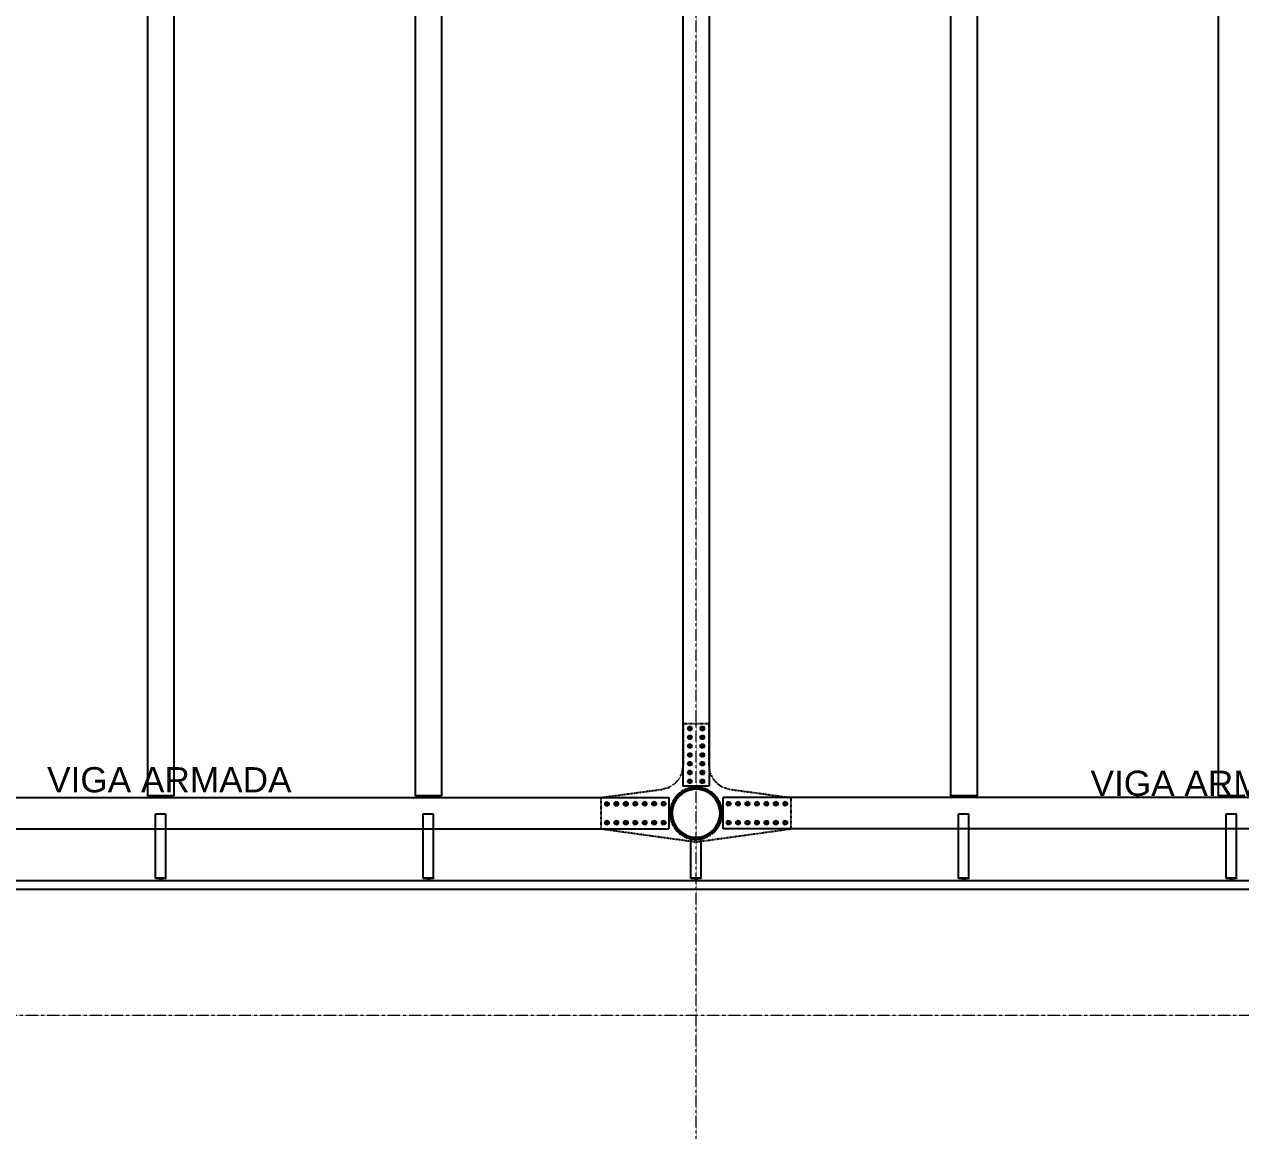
# Model space of a CAD drawing. Header units: millimetres. Extents: x -999 to 93225, y -17477 to 29086.
# Drawn here: x 7560 to 17216, y -766 to 8013 of the extents above; entities that cross this region are included whole.
import ezdxf
from ezdxf.enums import TextEntityAlignment as Align

# ---------------------------------------------------------------- set-up
doc = ezdxf.new("R2010")
doc.units = ezdxf.units.MM
doc.header["$LTSCALE"] = 0.4
doc.linetypes.add('DXK_LINE_DOT2', pattern=[3.9198, 1.9599, -1.9599])
doc.linetypes.add('Grid Line', pattern=[3.33375, 1.905, -0.47625, 0.47625, -0.47625])
doc.layers.get('0').update_dxf_attribs({"color": 255})
for name, color, linetype, lineweight in [('0-3', 250, 'Continuous', 5), ('E_COLUMNAS-1', 1, 'Continuous', 25), ('E_COLUMNAS-3', 1, 'Continuous', 35), ('E_EJES-1', 8, 'Grid Line', 9), ('E_TEXTO', 3, 'Continuous', 9), ('E_VIGAS-1', 254, 'Continuous', 25), ('E_VIGAS-2', 8, 'Continuous', 25), ('S-COLS-HDLN-1', 52, 'Continuous', 9)]:
    doc.layers.add(name, color=color, linetype=linetype, lineweight=lineweight)
doc.styles.add('VERDANA', font='arial.ttf')

# ---------------------------------------------------------------- blocks, each defined once
blk = doc.blocks.new('EST_SFM_VIGA-METALICA-SECCION-C - EST_SFM_VIGA-METALICA-UPN160-1509776-_10_00m_N_E_-NIVEL-3 DOC')
at = {"layer": 'E_VIGAS-1'}
for p, q in [((44.8215, 0.0471), (-44.8313, 0.0471)), ((-44.8313, -0.0179), (44.8215, -0.0179))]:
    blk.add_line(p, q, dxfattribs=at)
blk = doc.blocks.new('DCTIB_CNI_EST_MOD-1A-FAC_0001_rvt-2-_10_00m_N_E_-NIVEL-3 DOC')
at = {"layer": 'E_VIGAS-1'}
for p, q in [((-78.4529, 142.2608), (-78.3709, 142.2608)), ((-78.4529, 141.7491), (-78.4529, 142.2608)), ((-78.3709, 141.7491), (-78.3709, 142.2608)), ((-76.3279, 142.2608), (-76.2459, 142.2608)), ((-76.3279, 141.7491), (-76.3279, 142.2608)), ((-76.2459, 141.7491), (-76.2459, 142.2608)), ((-72.0779, 142.2608), (-71.9959, 142.2608)), ((-72.0779, 141.7491), (-72.0779, 142.2608)), ((-71.9959, 141.7491), (-71.9959, 142.2608)), ((-69.9529, 142.2608), (-69.8709, 142.2608)), ((-69.9529, 141.7491), (-69.9529, 142.2608)), ((-69.8709, 141.7491), (-69.8709, 142.2608)), ((-74.2029, 142.0626), (-74.1209, 142.0626)), ((-74.2029, 141.7491), (-74.2029, 142.0626)), ((-74.1209, 141.7491), (-74.1209, 142.0626)), ((-78.3709, 141.7491), (-78.4529, 141.7491)), ((-78.4529, 141.7482), (-78.4529, 141.7491)), ((-78.4529, 141.7491), (-78.3709, 141.7491)), ((-78.4251, 141.7482), (-78.4529, 141.7482)), ((-78.4144, 141.7432), (-78.4144, 141.7484)), ((-78.4094, 141.7483), (-78.4094, 141.7432)), ((-78.3709, 141.7482), (-78.3987, 141.7482)), ((-78.3709, 141.7491), (-78.3709, 141.7482)), ((-76.2459, 141.7491), (-76.3279, 141.7491)), ((-76.3279, 141.7482), (-76.3279, 141.7491)), ((-76.3279, 141.7491), (-76.2459, 141.7491)), ((-76.3001, 141.7482), (-76.3279, 141.7482)), ((-76.2894, 141.7432), (-76.2894, 141.7484)), ((-76.2844, 141.7483), (-76.2844, 141.7432)), ((-76.2459, 141.7482), (-76.2737, 141.7482)), ((-76.2459, 141.7491), (-76.2459, 141.7482)), ((-74.1209, 141.7491), (-74.2029, 141.7491)), ((-74.2029, 141.7482), (-74.2029, 141.7491)), ((-74.2029, 141.7491), (-74.1209, 141.7491)), ((-74.1751, 141.7482), (-74.2029, 141.7482)), ((-74.1644, 141.7432), (-74.1644, 141.7484)), ((-74.1594, 141.7483), (-74.1594, 141.7432)), ((-74.1209, 141.7482), (-74.1487, 141.7482)), ((-74.1209, 141.7491), (-74.1209, 141.7482)), ((-71.9959, 141.7491), (-72.0779, 141.7491)), ((-72.0779, 141.7482), (-72.0779, 141.7491)), ((-72.0779, 141.7491), (-71.9959, 141.7491)), ((-72.0501, 141.7482), (-72.0779, 141.7482)), ((-72.0394, 141.7432), (-72.0394, 141.7484)), ((-72.0344, 141.7483), (-72.0344, 141.7432)), ((-71.9959, 141.7482), (-72.0237, 141.7482)), ((-71.9959, 141.7491), (-71.9959, 141.7482)), ((-69.8709, 141.7491), (-69.9529, 141.7491)), ((-69.9529, 141.7482), (-69.9529, 141.7491)), ((-69.9529, 141.7491), (-69.8709, 141.7491)), ((-69.9251, 141.7482), (-69.9529, 141.7482)), ((-69.9144, 141.7432), (-69.9144, 141.7484)), ((-69.9094, 141.7483), (-69.9094, 141.7432)), ((-69.8709, 141.7482), (-69.8987, 141.7482)), ((-69.8709, 141.7491), (-69.8709, 141.7482)), ((-78.4144, 141.7292), (-78.4144, 141.7432)), ((-78.4094, 141.7432), (-78.4094, 141.7292)), ((-76.2894, 141.7292), (-76.2894, 141.7432)), ((-76.2844, 141.7432), (-76.2844, 141.7292)), ((-74.1644, 141.7292), (-74.1644, 141.7432)), ((-74.1594, 141.7432), (-74.1594, 141.7292)), ((-72.0394, 141.7292), (-72.0394, 141.7432)), ((-72.0344, 141.7432), (-72.0344, 141.7292)), ((-69.9144, 141.7292), (-69.9144, 141.7432)), ((-69.9094, 141.7432), (-69.9094, 141.7292))]:
    blk.add_line(p, q, dxfattribs=at)
for points, knots in [([(-78.4251, 141.7482), (-78.4242, 141.7482), (-78.4225, 141.7481), (-78.4201, 141.7479), (-78.418, 141.7475), (-78.4161, 141.7467), (-78.4147, 141.7453), (-78.4144, 141.7439), (-78.4144, 141.7432)], [0, 0, 0, 0, 0.142857, 0.285714, 0.428571, 0.571429, 0.785714, 1, 1, 1, 1]), ([(-78.4144, 141.7432), (-78.4144, 141.7442), (-78.4148, 141.7455), (-78.4163, 141.7468), (-78.4179, 141.7474), (-78.4193, 141.7477), (-78.4204, 141.7479), (-78.4222, 141.7481), (-78.4238, 141.7482), (-78.4251, 141.7482)], [0, 0, 0, 0, 0.285714, 0.428571, 0.571429, 0.678571, 0.732143, 0.785714, 1, 1, 1, 1]), ([(-78.3987, 141.7482), (-78.3995, 141.7482), (-78.4012, 141.7481), (-78.4036, 141.7479), (-78.4057, 141.7475), (-78.4077, 141.7467), (-78.4091, 141.7453), (-78.4094, 141.7439), (-78.4094, 141.7432)], [0, 0, 0, 0, 0.142857, 0.285714, 0.428571, 0.571429, 0.785714, 1, 1, 1, 1]), ([(-78.4094, 141.7432), (-78.4094, 141.7442), (-78.409, 141.7455), (-78.4074, 141.7468), (-78.4059, 141.7474), (-78.4044, 141.7477), (-78.4033, 141.7479), (-78.4015, 141.7481), (-78.3999, 141.7482), (-78.3987, 141.7482)], [0, 0, 0, 0, 0.285714, 0.428571, 0.571429, 0.678571, 0.732143, 0.785714, 1, 1, 1, 1]), ([(-76.3001, 141.7482), (-76.2992, 141.7482), (-76.2975, 141.7481), (-76.2951, 141.7479), (-76.293, 141.7475), (-76.2911, 141.7467), (-76.2897, 141.7453), (-76.2894, 141.7439), (-76.2894, 141.7432)], [0, 0, 0, 0, 0.142857, 0.285714, 0.428571, 0.571429, 0.785714, 1, 1, 1, 1]), ([(-76.2894, 141.7432), (-76.2894, 141.7442), (-76.2898, 141.7455), (-76.2913, 141.7468), (-76.2929, 141.7474), (-76.2943, 141.7477), (-76.2954, 141.7479), (-76.2972, 141.7481), (-76.2988, 141.7482), (-76.3001, 141.7482)], [0, 0, 0, 0, 0.285714, 0.428571, 0.571429, 0.678571, 0.732143, 0.785714, 1, 1, 1, 1]), ([(-76.2737, 141.7482), (-76.2745, 141.7482), (-76.2762, 141.7481), (-76.2786, 141.7479), (-76.2807, 141.7475), (-76.2827, 141.7467), (-76.2841, 141.7453), (-76.2844, 141.7439), (-76.2844, 141.7432)], [0, 0, 0, 0, 0.142857, 0.285714, 0.428571, 0.571429, 0.785714, 1, 1, 1, 1]), ([(-76.2844, 141.7432), (-76.2844, 141.7442), (-76.284, 141.7455), (-76.2824, 141.7468), (-76.2809, 141.7474), (-76.2794, 141.7477), (-76.2783, 141.7479), (-76.2765, 141.7481), (-76.2749, 141.7482), (-76.2737, 141.7482)], [0, 0, 0, 0, 0.285714, 0.428571, 0.571429, 0.678571, 0.732143, 0.785714, 1, 1, 1, 1]), ([(-74.1751, 141.7482), (-74.1742, 141.7482), (-74.1725, 141.7481), (-74.1701, 141.7479), (-74.168, 141.7475), (-74.1661, 141.7467), (-74.1647, 141.7453), (-74.1644, 141.7439), (-74.1644, 141.7432)], [0, 0, 0, 0, 0.142857, 0.285714, 0.428571, 0.571429, 0.785714, 1, 1, 1, 1]), ([(-74.1644, 141.7432), (-74.1644, 141.7442), (-74.1648, 141.7455), (-74.1663, 141.7468), (-74.1679, 141.7474), (-74.1693, 141.7477), (-74.1704, 141.7479), (-74.1722, 141.7481), (-74.1738, 141.7482), (-74.1751, 141.7482)], [0, 0, 0, 0, 0.285714, 0.428571, 0.571429, 0.678571, 0.732143, 0.785714, 1, 1, 1, 1]), ([(-74.1487, 141.7482), (-74.1495, 141.7482), (-74.1512, 141.7481), (-74.1536, 141.7479), (-74.1557, 141.7475), (-74.1577, 141.7467), (-74.1591, 141.7453), (-74.1594, 141.7439), (-74.1594, 141.7432)], [0, 0, 0, 0, 0.142857, 0.285714, 0.428571, 0.571429, 0.785714, 1, 1, 1, 1]), ([(-74.1594, 141.7432), (-74.1594, 141.7442), (-74.159, 141.7455), (-74.1574, 141.7468), (-74.1559, 141.7474), (-74.1544, 141.7477), (-74.1533, 141.7479), (-74.1515, 141.7481), (-74.1499, 141.7482), (-74.1487, 141.7482)], [0, 0, 0, 0, 0.285714, 0.428571, 0.571429, 0.678571, 0.732143, 0.785714, 1, 1, 1, 1]), ([(-72.0501, 141.7482), (-72.0492, 141.7482), (-72.0475, 141.7481), (-72.0451, 141.7479), (-72.043, 141.7475), (-72.0411, 141.7467), (-72.0397, 141.7453), (-72.0394, 141.7439), (-72.0394, 141.7432)], [0, 0, 0, 0, 0.142857, 0.285714, 0.428571, 0.571429, 0.785714, 1, 1, 1, 1]), ([(-72.0394, 141.7432), (-72.0394, 141.7442), (-72.0398, 141.7455), (-72.0413, 141.7468), (-72.0429, 141.7474), (-72.0443, 141.7477), (-72.0454, 141.7479), (-72.0472, 141.7481), (-72.0488, 141.7482), (-72.0501, 141.7482)], [0, 0, 0, 0, 0.285714, 0.428571, 0.571429, 0.678571, 0.732143, 0.785714, 1, 1, 1, 1]), ([(-72.0237, 141.7482), (-72.0245, 141.7482), (-72.0262, 141.7481), (-72.0286, 141.7479), (-72.0307, 141.7475), (-72.0327, 141.7467), (-72.0341, 141.7453), (-72.0344, 141.7439), (-72.0344, 141.7432)], [0, 0, 0, 0, 0.142857, 0.285714, 0.428571, 0.571429, 0.785714, 1, 1, 1, 1]), ([(-72.0344, 141.7432), (-72.0344, 141.7442), (-72.034, 141.7455), (-72.0324, 141.7468), (-72.0309, 141.7474), (-72.0294, 141.7477), (-72.0283, 141.7479), (-72.0265, 141.7481), (-72.0249, 141.7482), (-72.0237, 141.7482)], [0, 0, 0, 0, 0.285714, 0.428571, 0.571429, 0.678571, 0.732143, 0.785714, 1, 1, 1, 1]), ([(-69.9251, 141.7482), (-69.9242, 141.7482), (-69.9225, 141.7481), (-69.9201, 141.7479), (-69.918, 141.7475), (-69.9161, 141.7467), (-69.9147, 141.7453), (-69.9144, 141.7439), (-69.9144, 141.7432)], [0, 0, 0, 0, 0.142857, 0.285714, 0.428571, 0.571429, 0.785714, 1, 1, 1, 1]), ([(-69.9144, 141.7432), (-69.9144, 141.7442), (-69.9148, 141.7455), (-69.9163, 141.7468), (-69.9179, 141.7474), (-69.9193, 141.7477), (-69.9204, 141.7479), (-69.9222, 141.7481), (-69.9238, 141.7482), (-69.9251, 141.7482)], [0, 0, 0, 0, 0.285714, 0.428571, 0.571429, 0.678571, 0.732143, 0.785714, 1, 1, 1, 1]), ([(-69.8987, 141.7482), (-69.8995, 141.7482), (-69.9012, 141.7481), (-69.9036, 141.7479), (-69.9057, 141.7475), (-69.9077, 141.7467), (-69.9091, 141.7453), (-69.9094, 141.7439), (-69.9094, 141.7432)], [0, 0, 0, 0, 0.142857, 0.285714, 0.428571, 0.571429, 0.785714, 1, 1, 1, 1]), ([(-69.9094, 141.7432), (-69.9094, 141.7442), (-69.909, 141.7455), (-69.9074, 141.7468), (-69.9059, 141.7474), (-69.9044, 141.7477), (-69.9033, 141.7479), (-69.9015, 141.7481), (-69.8999, 141.7482), (-69.8987, 141.7482)], [0, 0, 0, 0, 0.285714, 0.428571, 0.571429, 0.678571, 0.732143, 0.785714, 1, 1, 1, 1])]:
    blk.add_open_spline(points, degree=3, knots=knots, dxfattribs=at)
blk.add_blockref('EST_SFM_VIGA-METALICA-SECCION-C - EST_SFM_VIGA-METALICA-UPN160-1509776-_10_00m_N_E_-NIVEL-3 DOC', (-41.042, 141.682), dxfattribs=at)
blk = doc.blocks.new('EST_SFM_VIGA-METALICA-SECCION-H - EST_SFM_VIGA-METALICA_ARMADA250x830x25x10-2649218-_10_00m_N_E_-NIVEL-3 DOC')
at = {"layer": 'E_VIGAS-2'}
for p, q in [((-4.0341, -0.125), (-4.0341, 0.125)), ((-4.0341, 0.125), (4.0341, 0.125)), ((4.0341, 0.125), (4.0341, -0.125)), ((-4.0341, -0.125), (4.0341, -0.125))]:
    blk.add_line(p, q, dxfattribs=at)
blk = doc.blocks.new('EST_SCM_COLUMNA-METALICA-SECCION-CIRCULAR - EST_SCM_COLUMNA-TUBULAR-CIRCULAR_PTEØ_16__e_12_7mm-V40-_10_00m_N_E_-NIVEL-3 DOC')
at = {"layer": 'S-COLS-HDLN-1'}
h = blk.add_hatch(dxfattribs=at)
h.set_pattern_fill('FP_8', color=256, style=0, pattern_type=2)
h.set_pattern_definition([(45, (-142.266, -74.162), (-0.15909903, 0.15909903), [])])
h.paths.add_polyline_path([(-0.2032, 0), (-0.1973, -0.0486), (-0.1799, -0.0944), (-0.1521, -0.1347), (-0.1154, -0.1672), (-0.0721, -0.19), (-0.02, -0.2017), (0.0245, -0.2017), (0.0721, -0.19), (0.1154, -0.1672), (0.1521, -0.1347), (0.1822, -0.0885), (0.1977, -0.0456), (0.2025, 0.0061), (0.1973, 0.0486), (0.1799, 0.0944), (0.1521, 0.1347), (0.1154, 0.1672), (0.0676, 0.1911), (0.02, 0.2017), (-0.0245, 0.2017), (-0.0721, 0.19), (-0.1154, 0.1672), (-0.1521, 0.1347), (-0.1822, 0.0885), (-0.1977, 0.0456), (-0.2032, 0.0002)])
h.paths.add_polyline_path([(-0.1905, 0), (-0.1838, 0.0486), (-0.1646, 0.0944), (-0.1426, 0.1263), (-0.1082, 0.1568), (-0.0676, 0.1781), (-0.02, 0.1891), (0.0245, 0.1887), (0.0721, 0.1758), (0.1082, 0.1568), (0.1426, 0.1263), (0.1687, 0.0885), (0.185, 0.0456), (0.1898, -0.0061), (0.185, -0.0456), (0.1687, -0.0885), (0.1426, -0.1263), (0.1082, -0.1568), (0.0676, -0.1781), (0.02, -0.1891), (-0.0245, -0.1887), (-0.0676, -0.1781), (-0.1082, -0.1568), (-0.1426, -0.1263), (-0.1687, -0.0885), (-0.185, -0.0456)])
at = {"layer": 'E_COLUMNAS-1'}
for radius, start, end in [(0.2032, 360, 180), (0.1905, 0, 180), (0.2032, 180, 360), (0.1905, 180, 0)]:
    blk.add_arc((0, 0), radius, start, end, dxfattribs=at)
blk = doc.blocks.new('Bolt-72574620-1856 - 1471')
at = {"color": 253, "linetype": 'Continuous'}
for p, q in [((21466.3, 7867), (21481.3, 7875.6)), ((21466.3, 7849.6), (21466.3, 7867)), ((21481.3, 7841), (21466.3, 7849.6)), ((21481.3, 7875.6), (21496.3, 7867)), ((21496.3, 7849.6), (21481.3, 7841)), ((21496.3, 7867), (21496.3, 7849.6)), ((21541.3, 7867), (21556.3, 7875.6)), ((21541.3, 7849.6), (21541.3, 7867)), ((21556.3, 7841), (21541.3, 7849.6)), ((21556.3, 7875.6), (21571.3, 7867)), ((21571.3, 7849.6), (21556.3, 7841)), ((21571.3, 7867), (21571.3, 7849.6)), ((21616.3, 7867), (21631.3, 7875.6)), ((21616.3, 7849.6), (21616.3, 7867)), ((21631.3, 7841), (21616.3, 7849.6)), ((21631.3, 7875.6), (21646.3, 7867)), ((21646.3, 7849.6), (21631.3, 7841)), ((21646.3, 7867), (21646.3, 7849.6)), ((21691.3, 7867), (21706.3, 7875.6)), ((21691.3, 7849.6), (21691.3, 7867)), ((21706.3, 7841), (21691.3, 7849.6)), ((21706.3, 7875.6), (21721.3, 7867)), ((21721.3, 7849.6), (21706.3, 7841)), ((21721.3, 7867), (21721.3, 7849.6)), ((21766.3, 7867), (21781.3, 7875.6)), ((21766.3, 7849.6), (21766.3, 7867)), ((21781.3, 7841), (21766.3, 7849.6)), ((21781.3, 7875.6), (21796.3, 7867)), ((21796.3, 7849.6), (21781.3, 7841)), ((21796.3, 7867), (21796.3, 7849.6)), ((21841.3, 7867), (21856.3, 7875.6)), ((21841.3, 7849.6), (21841.3, 7867)), ((21856.3, 7841), (21841.3, 7849.6)), ((21856.3, 7875.6), (21871.3, 7867)), ((21871.3, 7849.6), (21856.3, 7841)), ((21871.3, 7867), (21871.3, 7849.6)), ((21916.3, 7867), (21931.3, 7875.6)), ((21916.3, 7849.6), (21916.3, 7867)), ((21931.3, 7841), (21916.3, 7849.6)), ((21931.3, 7875.6), (21946.3, 7867)), ((21946.3, 7849.6), (21931.3, 7841)), ((21946.3, 7867), (21946.3, 7849.6)), ((21466.3, 7717), (21481.3, 7725.6)), ((21481.3, 7725.6), (21496.3, 7717)), ((21541.3, 7717), (21556.3, 7725.6)), ((21556.3, 7725.6), (21571.3, 7717)), ((21616.3, 7717), (21631.3, 7725.6)), ((21631.3, 7725.6), (21646.3, 7717)), ((21691.3, 7717), (21706.3, 7725.6)), ((21706.3, 7725.6), (21721.3, 7717)), ((21766.3, 7717), (21781.3, 7725.6)), ((21781.3, 7725.6), (21796.3, 7717)), ((21841.3, 7717), (21856.3, 7725.6)), ((21856.3, 7725.6), (21871.3, 7717)), ((21916.3, 7717), (21931.3, 7725.6)), ((21931.3, 7725.6), (21946.3, 7717)), ((21466.3, 7699.6), (21466.3, 7717)), ((21481.3, 7691), (21466.3, 7699.6)), ((21496.3, 7699.6), (21481.3, 7691)), ((21496.3, 7717), (21496.3, 7699.6)), ((21541.3, 7699.6), (21541.3, 7717)), ((21556.3, 7691), (21541.3, 7699.6)), ((21571.3, 7699.6), (21556.3, 7691)), ((21571.3, 7717), (21571.3, 7699.6)), ((21616.3, 7699.6), (21616.3, 7717)), ((21631.3, 7691), (21616.3, 7699.6)), ((21646.3, 7699.6), (21631.3, 7691)), ((21646.3, 7717), (21646.3, 7699.6)), ((21691.3, 7699.6), (21691.3, 7717)), ((21706.3, 7691), (21691.3, 7699.6)), ((21721.3, 7699.6), (21706.3, 7691)), ((21721.3, 7717), (21721.3, 7699.6)), ((21766.3, 7699.6), (21766.3, 7717)), ((21781.3, 7691), (21766.3, 7699.6)), ((21796.3, 7699.6), (21781.3, 7691)), ((21796.3, 7717), (21796.3, 7699.6)), ((21841.3, 7699.6), (21841.3, 7717)), ((21856.3, 7691), (21841.3, 7699.6)), ((21871.3, 7699.6), (21856.3, 7691)), ((21871.3, 7717), (21871.3, 7699.6)), ((21916.3, 7699.6), (21916.3, 7717)), ((21931.3, 7691), (21916.3, 7699.6)), ((21946.3, 7699.6), (21931.3, 7691)), ((21946.3, 7717), (21946.3, 7699.6))]:
    blk.add_line(p, q, dxfattribs=at)
for centre, radius, start, end in [((21481.3, 7858.3), 11.5, 18, 198), ((21481.3, 7858.3), 11.5, 198, 18), ((21481.3, 7858.3), 10, 90, 270), ((21481.3, 7858.3), 10, 270, 90), ((21556.3, 7858.3), 11.5, 18, 198), ((21556.3, 7858.3), 11.5, 198, 18), ((21556.3, 7858.3), 10, 90, 270), ((21556.3, 7858.3), 10, 270, 90), ((21631.3, 7858.3), 11.5, 18, 198), ((21631.3, 7858.3), 11.5, 198, 18), ((21631.3, 7858.3), 10, 90, 270), ((21631.3, 7858.3), 10, 270, 90), ((21706.3, 7858.3), 11.5, 18, 198), ((21706.3, 7858.3), 11.5, 198, 18), ((21706.3, 7858.3), 10, 90, 270), ((21706.3, 7858.3), 10, 270, 90), ((21781.3, 7858.3), 11.5, 18, 198), ((21781.3, 7858.3), 11.5, 198, 18), ((21781.3, 7858.3), 10, 90, 270), ((21781.3, 7858.3), 10, 270, 90), ((21856.3, 7858.3), 11.5, 18, 198), ((21856.3, 7858.3), 11.5, 198, 18), ((21856.3, 7858.3), 10, 90, 270), ((21856.3, 7858.3), 10, 270, 90), ((21931.3, 7858.3), 11.5, 18, 198), ((21931.3, 7858.3), 11.5, 198, 18), ((21931.3, 7858.3), 10, 90, 270), ((21931.3, 7858.3), 10, 270, 90), ((21481.3, 7708.3), 11.5, 18, 198), ((21481.3, 7708.3), 11.5, 198, 18), ((21481.3, 7708.3), 10, 90, 270), ((21481.3, 7708.3), 10, 270, 90), ((21556.3, 7708.3), 11.5, 18, 198), ((21556.3, 7708.3), 11.5, 198, 18), ((21556.3, 7708.3), 10, 90, 270), ((21556.3, 7708.3), 10, 270, 90), ((21631.3, 7708.3), 11.5, 18, 198), ((21631.3, 7708.3), 11.5, 198, 18), ((21631.3, 7708.3), 10, 90, 270), ((21631.3, 7708.3), 10, 270, 90), ((21706.3, 7708.3), 11.5, 18, 198), ((21706.3, 7708.3), 11.5, 198, 18), ((21706.3, 7708.3), 10, 90, 270), ((21706.3, 7708.3), 10, 270, 90), ((21781.3, 7708.3), 11.5, 18, 198), ((21781.3, 7708.3), 11.5, 198, 18), ((21781.3, 7708.3), 10, 90, 270), ((21781.3, 7708.3), 10, 270, 90), ((21856.3, 7708.3), 11.5, 18, 198), ((21856.3, 7708.3), 11.5, 198, 18), ((21856.3, 7708.3), 10, 90, 270), ((21856.3, 7708.3), 10, 270, 90), ((21931.3, 7708.3), 11.5, 18, 198), ((21931.3, 7708.3), 11.5, 198, 18), ((21931.3, 7708.3), 10, 90, 270), ((21931.3, 7708.3), 10, 270, 90)]:
    blk.add_arc(centre, radius, start, end, dxfattribs=at)
blk = doc.blocks.new('Part-72574620-1855 - 1471')
at = {"color": 253, "linetype": 'DXK_LINE_DOT2'}
for p, q in [((21123.3, 8170.8), (21123.3, 8496.5)), ((21123.3, 8496.5), (21323.3, 8496.5)), ((21323.3, 8496.5), (21323.3, 8170.5)), ((21115.1, 8114.1), (21123.3, 8170.8)), ((21323.3, 8170.5), (21331.5, 8113.8)), ((20470.4, 7908.1), (20950, 7972.6)), ((20950, 7972.6), (21005.1, 7988.2)), ((21441.4, 7988), (21496.5, 7972.3)), ((21496.5, 7972.3), (21976.3, 7907.2)), ((20470.3, 7657.5), (20470.4, 7908.1)), ((21976.3, 7907.2), (21976.3, 7657.2)), ((21223.6, 7553.2), (20470.3, 7657.5)), ((21976.3, 7657.2), (21223.6, 7553.2))]:
    blk.add_line(p, q, dxfattribs=at)
for centre, radius, start, end in [((20923.3, 8170.8), 200, 294.12409, 343.53102), ((21523.3, 8170.5), 200, 196.45546, 245.82184), ((21223.3, 7783.1), 208, 80, 260), ((21223.3, 7783.1), 208, 260, 80)]:
    blk.add_arc(centre, radius, start, end, dxfattribs=at)
blk = doc.blocks.new('Bolt-72574620-1857 - 1471')
at = {"color": 253, "linetype": 'Continuous'}
for p, q in [((20500.3, 7866.3), (20515.3, 7875)), ((20500.4, 7849), (20500.3, 7866.3)), ((20515.4, 7840.3), (20500.4, 7849)), ((20515.3, 7875), (20530.3, 7866.3)), ((20530.4, 7849), (20515.4, 7840.3)), ((20530.3, 7866.3), (20530.4, 7849)), ((20575.3, 7866.4), (20590.3, 7875.1)), ((20575.4, 7849.1), (20575.3, 7866.4)), ((20590.4, 7840.4), (20575.4, 7849.1)), ((20590.3, 7875.1), (20605.3, 7866.4)), ((20605.4, 7849.1), (20590.4, 7840.4)), ((20605.3, 7866.4), (20605.4, 7849.1)), ((20650.3, 7866.5), (20665.3, 7875.2)), ((20650.4, 7849.2), (20650.3, 7866.5)), ((20665.4, 7840.5), (20650.4, 7849.2)), ((20665.3, 7875.2), (20680.3, 7866.5)), ((20680.4, 7849.2), (20665.4, 7840.5)), ((20680.3, 7866.5), (20680.4, 7849.2)), ((20725.3, 7866.6), (20740.3, 7875.3)), ((20725.4, 7849.3), (20725.3, 7866.6)), ((20740.4, 7840.7), (20725.4, 7849.3)), ((20740.3, 7875.3), (20755.3, 7866.7)), ((20755.4, 7849.3), (20740.4, 7840.7)), ((20755.3, 7866.7), (20755.4, 7849.3)), ((20800.3, 7866.7), (20815.3, 7875.4)), ((20800.4, 7849.4), (20800.3, 7866.7)), ((20815.4, 7840.8), (20800.4, 7849.4)), ((20815.3, 7875.4), (20830.3, 7866.8)), ((20830.4, 7849.4), (20815.4, 7840.8)), ((20830.3, 7866.8), (20830.4, 7849.4)), ((20875.3, 7866.8), (20890.3, 7875.5)), ((20875.4, 7849.5), (20875.3, 7866.8)), ((20890.4, 7840.9), (20875.4, 7849.5)), ((20890.3, 7875.5), (20905.3, 7866.9)), ((20905.4, 7849.5), (20890.4, 7840.9)), ((20905.3, 7866.9), (20905.4, 7849.5)), ((20950.3, 7866.9), (20965.3, 7875.6)), ((20950.4, 7849.6), (20950.3, 7866.9)), ((20965.4, 7841), (20950.4, 7849.6)), ((20965.3, 7875.6), (20980.3, 7867)), ((20980.4, 7849.7), (20965.4, 7841)), ((20980.3, 7867), (20980.4, 7849.7)), ((20500.5, 7716.3), (20515.5, 7725)), ((20515.5, 7725), (20530.5, 7716.3)), ((20575.5, 7716.4), (20590.5, 7725.1)), ((20590.5, 7725.1), (20605.5, 7716.4)), ((20650.5, 7716.5), (20665.5, 7725.2)), ((20665.5, 7725.2), (20680.5, 7716.5)), ((20725.5, 7716.6), (20740.5, 7725.3)), ((20740.5, 7725.3), (20755.5, 7716.7)), ((20800.5, 7716.7), (20815.5, 7725.4)), ((20815.5, 7725.4), (20830.5, 7716.8)), ((20875.5, 7716.8), (20890.5, 7725.5)), ((20890.5, 7725.5), (20905.5, 7716.9)), ((20950.5, 7716.9), (20965.5, 7725.6)), ((20965.5, 7725.6), (20980.5, 7717)), ((20500.6, 7699), (20500.5, 7716.3)), ((20515.6, 7690.3), (20500.6, 7699)), ((20530.6, 7699), (20515.6, 7690.3)), ((20530.5, 7716.3), (20530.6, 7699)), ((20575.6, 7699.1), (20575.5, 7716.4)), ((20590.6, 7690.4), (20575.6, 7699.1)), ((20605.6, 7699.1), (20590.6, 7690.4)), ((20605.5, 7716.4), (20605.6, 7699.1)), ((20650.6, 7699.2), (20650.5, 7716.5)), ((20665.6, 7690.5), (20650.6, 7699.2)), ((20680.6, 7699.2), (20665.6, 7690.5)), ((20680.5, 7716.5), (20680.6, 7699.2)), ((20725.6, 7699.3), (20725.5, 7716.6)), ((20740.6, 7690.7), (20725.6, 7699.3)), ((20755.6, 7699.3), (20740.6, 7690.7)), ((20755.5, 7716.7), (20755.6, 7699.3)), ((20800.6, 7699.4), (20800.5, 7716.7)), ((20815.6, 7690.8), (20800.6, 7699.4)), ((20830.6, 7699.4), (20815.6, 7690.8)), ((20830.5, 7716.8), (20830.6, 7699.4)), ((20875.6, 7699.5), (20875.5, 7716.8)), ((20890.6, 7690.9), (20875.6, 7699.5)), ((20905.6, 7699.5), (20890.6, 7690.9)), ((20905.5, 7716.9), (20905.6, 7699.5)), ((20950.6, 7699.6), (20950.5, 7716.9)), ((20965.6, 7691), (20950.6, 7699.6)), ((20980.6, 7699.7), (20965.6, 7691)), ((20980.5, 7717), (20980.6, 7699.7))]:
    blk.add_line(p, q, dxfattribs=at)
for centre, radius, start, end in [((20515.3, 7857.6), 11.5, 18.08248, 198.08248), ((20515.3, 7857.6), 11.5, 198.08248, 18.08248), ((20515.3, 7857.6), 10, 90.08248, 270.08248), ((20515.3, 7857.6), 10, 270.08248, 90.08248), ((20590.3, 7857.8), 11.5, 18.08248, 198.08248), ((20590.3, 7857.8), 11.5, 198.08248, 18.08248), ((20590.3, 7857.8), 10, 90.08248, 270.08248), ((20590.3, 7857.8), 10, 270.08248, 90.08248), ((20665.3, 7857.9), 11.5, 18.08248, 198.08248), ((20665.3, 7857.9), 11.5, 198.08248, 18.08248), ((20665.3, 7857.9), 10, 90.08248, 270.08248), ((20665.3, 7857.9), 10, 270.08248, 90.08248), ((20740.3, 7858), 11.5, 18.08248, 198.08248), ((20740.3, 7858), 11.5, 198.08248, 18.08248), ((20740.3, 7858), 10, 90.08248, 270.08248), ((20740.3, 7858), 10, 270.08248, 90.08248), ((20815.3, 7858.1), 11.5, 18.08248, 198.08248), ((20815.3, 7858.1), 11.5, 198.08248, 18.08248), ((20815.3, 7858.1), 10, 90.08248, 270.08248), ((20815.3, 7858.1), 10, 270.08248, 90.08248), ((20890.3, 7858.2), 11.5, 18.08248, 198.08248), ((20890.3, 7858.2), 11.5, 198.08248, 18.08248), ((20890.3, 7858.2), 10, 90.08248, 270.08248), ((20890.3, 7858.2), 10, 270.08248, 90.08248), ((20965.3, 7858.3), 11.5, 18.08248, 198.08248), ((20965.3, 7858.3), 11.5, 198.08248, 18.08248), ((20965.3, 7858.3), 10, 90.08248, 270.08248), ((20965.3, 7858.3), 10, 270.08248, 90.08248), ((20515.6, 7707.6), 11.5, 18.08248, 198.08248), ((20515.6, 7707.6), 11.5, 198.08248, 18.08248), ((20515.6, 7707.6), 10, 90.08248, 270.08248), ((20515.6, 7707.6), 10, 270.08248, 90.08248), ((20590.6, 7707.8), 11.5, 18.08248, 198.08248), ((20590.6, 7707.8), 11.5, 198.08248, 18.08248), ((20590.6, 7707.8), 10, 90.08248, 270.08248), ((20590.6, 7707.8), 10, 270.08248, 90.08248), ((20665.6, 7707.9), 11.5, 18.08248, 198.08248), ((20665.6, 7707.9), 11.5, 198.08248, 18.08248), ((20665.6, 7707.9), 10, 90.08248, 270.08248), ((20665.6, 7707.9), 10, 270.08248, 90.08248), ((20740.6, 7708), 11.5, 18.08248, 198.08248), ((20740.6, 7708), 11.5, 198.08248, 18.08248), ((20740.6, 7708), 10, 90.08248, 270.08248), ((20740.6, 7708), 10, 270.08248, 90.08248), ((20815.6, 7708.1), 11.5, 18.08248, 198.08248), ((20815.6, 7708.1), 11.5, 198.08248, 18.08248), ((20815.6, 7708.1), 10, 90.08248, 270.08248), ((20815.6, 7708.1), 10, 270.08248, 90.08248), ((20890.6, 7708.2), 11.5, 18.08248, 198.08248), ((20890.6, 7708.2), 11.5, 198.08248, 18.08248), ((20890.6, 7708.2), 10, 90.08248, 270.08248), ((20890.6, 7708.2), 10, 270.08248, 90.08248), ((20965.6, 7708.3), 11.5, 18.08248, 198.08248), ((20965.6, 7708.3), 11.5, 198.08248, 18.08248), ((20965.6, 7708.3), 10, 90.08248, 270.08248), ((20965.6, 7708.3), 10, 270.08248, 90.08248)]:
    blk.add_arc(centre, radius, start, end, dxfattribs=at)
blk = doc.blocks.new('Bolt-72574620-3450 - 1471')
at = {"color": 253, "linetype": 'Continuous'}
for p, q in [((21156, 8456.1), (21164.7, 8471.1)), ((21164.7, 8441.1), (21156, 8456.1)), ((21156, 8386.1), (21164.7, 8401.1)), ((21164.7, 8471.1), (21182, 8471.1)), ((21182, 8441.1), (21164.7, 8441.1)), ((21164.7, 8401.1), (21182, 8401.1)), ((21182, 8471.1), (21190.7, 8456.1)), ((21190.7, 8456.1), (21182, 8441.1)), ((21182, 8401.1), (21190.7, 8386.1)), ((21256, 8456.1), (21264.7, 8471.1)), ((21264.7, 8441.1), (21256, 8456.1)), ((21256, 8386.1), (21264.7, 8401.1)), ((21264.7, 8471.1), (21282, 8471.1)), ((21282, 8441.1), (21264.7, 8441.1)), ((21264.7, 8401.1), (21282, 8401.1)), ((21282, 8471.1), (21290.7, 8456.1)), ((21290.7, 8456.1), (21282, 8441.1)), ((21282, 8401.1), (21290.7, 8386.1)), ((21164.7, 8371.1), (21156, 8386.1)), ((21156, 8316.1), (21164.7, 8331.1)), ((21164.7, 8301.1), (21156, 8316.1)), ((21182, 8371.1), (21164.7, 8371.1)), ((21164.7, 8331.1), (21182, 8331.1)), ((21190.7, 8386.1), (21182, 8371.1)), ((21182, 8331.1), (21190.7, 8316.1)), ((21190.7, 8316.1), (21182, 8301.1)), ((21264.7, 8371.1), (21256, 8386.1)), ((21256, 8316.1), (21264.7, 8331.1)), ((21264.7, 8301.1), (21256, 8316.1)), ((21282, 8371.1), (21264.7, 8371.1)), ((21264.7, 8331.1), (21282, 8331.1)), ((21290.7, 8386.1), (21282, 8371.1)), ((21282, 8331.1), (21290.7, 8316.1)), ((21290.7, 8316.1), (21282, 8301.1)), ((21156, 8246.1), (21164.7, 8261.1)), ((21164.7, 8231.1), (21156, 8246.1)), ((21182, 8301.1), (21164.7, 8301.1)), ((21164.7, 8261.1), (21182, 8261.1)), ((21182, 8231.1), (21164.7, 8231.1)), ((21182, 8261.1), (21190.7, 8246.1)), ((21190.7, 8246.1), (21182, 8231.1)), ((21256, 8246.1), (21264.7, 8261.1)), ((21264.7, 8231.1), (21256, 8246.1)), ((21282, 8301.1), (21264.7, 8301.1)), ((21264.7, 8261.1), (21282, 8261.1)), ((21282, 8231.1), (21264.7, 8231.1)), ((21282, 8261.1), (21290.7, 8246.1)), ((21290.7, 8246.1), (21282, 8231.1)), ((21156, 8176.1), (21164.7, 8191.1)), ((21164.7, 8161.1), (21156, 8176.1)), ((21156, 8106.1), (21164.7, 8121.1)), ((21164.7, 8191.1), (21182, 8191.1)), ((21182, 8161.1), (21164.7, 8161.1)), ((21164.7, 8121.1), (21182, 8121.1)), ((21182, 8191.1), (21190.7, 8176.1)), ((21190.7, 8176.1), (21182, 8161.1)), ((21182, 8121.1), (21190.7, 8106.1)), ((21256, 8176.1), (21264.7, 8191.1)), ((21264.7, 8161.1), (21256, 8176.1)), ((21256, 8106.1), (21264.7, 8121.1)), ((21264.7, 8191.1), (21282, 8191.1)), ((21282, 8161.1), (21264.7, 8161.1)), ((21264.7, 8121.1), (21282, 8121.1)), ((21282, 8191.1), (21290.7, 8176.1)), ((21290.7, 8176.1), (21282, 8161.1)), ((21282, 8121.1), (21290.7, 8106.1)), ((21164.7, 8091.1), (21156, 8106.1)), ((21156, 8036.1), (21164.7, 8051.1)), ((21164.7, 8021.1), (21156, 8036.1)), ((21182, 8091.1), (21164.7, 8091.1)), ((21164.7, 8051.1), (21182, 8051.1)), ((21182, 8021.1), (21164.7, 8021.1)), ((21190.7, 8106.1), (21182, 8091.1)), ((21182, 8051.1), (21190.7, 8036.1)), ((21190.7, 8036.1), (21182, 8021.1)), ((21264.7, 8091.1), (21256, 8106.1)), ((21256, 8036.1), (21264.7, 8051.1)), ((21264.7, 8021.1), (21256, 8036.1)), ((21282, 8091.1), (21264.7, 8091.1)), ((21264.7, 8051.1), (21282, 8051.1)), ((21282, 8021.1), (21264.7, 8021.1)), ((21290.7, 8106.1), (21282, 8091.1)), ((21282, 8051.1), (21290.7, 8036.1)), ((21290.7, 8036.1), (21282, 8021.1))]:
    blk.add_line(p, q, dxfattribs=at)
for centre, radius, start, end in [((21173.3, 8456.1), 11.5, 108, 288), ((21173.3, 8456.1), 10, 0, 180), ((21173.3, 8456.1), 10, 180, 0), ((21173.3, 8456.1), 11.5, 288, 108), ((21273.3, 8456.1), 11.5, 108, 288), ((21273.3, 8456.1), 10, 0, 180), ((21273.3, 8456.1), 10, 180, 0), ((21273.3, 8456.1), 11.5, 288, 108), ((21173.3, 8386.1), 11.5, 108, 288), ((21173.3, 8316.1), 11.5, 108, 288), ((21173.3, 8386.1), 10, 0, 180), ((21173.3, 8386.1), 10, 180, 0), ((21173.3, 8316.1), 10, 0, 180), ((21173.3, 8316.1), 10, 180, 0), ((21173.3, 8386.1), 11.5, 288, 108), ((21173.3, 8316.1), 11.5, 288, 108), ((21273.3, 8386.1), 11.5, 108, 288), ((21273.3, 8316.1), 11.5, 108, 288), ((21273.3, 8386.1), 10, 0, 180), ((21273.3, 8386.1), 10, 180, 0), ((21273.3, 8316.1), 10, 0, 180), ((21273.3, 8316.1), 10, 180, 0), ((21273.3, 8386.1), 11.5, 288, 108), ((21273.3, 8316.1), 11.5, 288, 108), ((21173.3, 8246.1), 11.5, 108, 288), ((21173.3, 8246.1), 10, 0, 180), ((21173.3, 8246.1), 10, 180, 0), ((21173.3, 8246.1), 11.5, 288, 108), ((21273.3, 8246.1), 11.5, 108, 288), ((21273.3, 8246.1), 10, 0, 180), ((21273.3, 8246.1), 10, 180, 0), ((21273.3, 8246.1), 11.5, 288, 108), ((21173.3, 8176.1), 11.5, 108, 288), ((21173.3, 8106.1), 11.5, 108, 288), ((21173.3, 8176.1), 10, 0, 180), ((21173.3, 8176.1), 10, 180, 0), ((21173.3, 8106.1), 10, 0, 180), ((21173.3, 8176.1), 11.5, 288, 108), ((21173.3, 8106.1), 11.5, 288, 108), ((21273.3, 8176.1), 11.5, 108, 288), ((21273.3, 8106.1), 11.5, 108, 288), ((21273.3, 8176.1), 10, 0, 180), ((21273.3, 8176.1), 10, 180, 0), ((21273.3, 8106.1), 10, 0, 180), ((21273.3, 8176.1), 11.5, 288, 108), ((21273.3, 8106.1), 11.5, 288, 108), ((21173.3, 8036.1), 11.5, 108, 288), ((21173.3, 8106.1), 10, 180, 0), ((21173.3, 8036.1), 10, 0, 180), ((21173.3, 8036.1), 10, 180, 0), ((21173.3, 8036.1), 11.5, 288, 108), ((21273.3, 8036.1), 11.5, 108, 288), ((21273.3, 8106.1), 10, 180, 0), ((21273.3, 8036.1), 10, 0, 180), ((21273.3, 8036.1), 10, 180, 0), ((21273.3, 8036.1), 11.5, 288, 108)]:
    blk.add_arc(centre, radius, start, end, dxfattribs=at)

msp = doc.modelspace()

# ---------------------------------------------------------------- linework, layer by layer
at = {"layer": 'E_EJES-1'}
for p, q in [((12892.5, -2529.9), (12892.5, 28185.7)), ((-99.3, 149.6), (92325, 149.6))]:
    msp.add_line(p, q, dxfattribs=at)
at = {"layer": 'E_VIGAS-2'}
for p, q in [((8537.5, 23908.7), (8537.5, 1890.6)), ((8747.5, 23908.7), (8747.5, 1890.6)), ((10662.5, 23908.7), (10662.5, 1890.6)), ((10872.5, 23908.7), (10872.5, 1890.6)), ((14912.5, 23908.7), (14912.5, 1890.6)), ((15122.5, 23908.7), (15122.5, 1890.6)), ((17037.5, 23908.7), (17037.5, 1890.6)), ((12787.5, 23830.5), (12787.5, 1968.8)), ((12997.5, 23830.5), (12997.5, 1968.8)), ((12997.5, 1968.8), (12787.5, 1968.8)), ((8747.5, 1890.6), (8537.5, 1890.6)), ((10872.5, 1890.6), (10662.5, 1890.6)), ((13108.4, 1627.9), (13108.4, 1877.9)), ((21265, 1877.9), (13108.4, 1877.9)), ((15122.5, 1890.6), (14912.5, 1890.6)), ((17247.5, 1890.6), (17037.5, 1890.6)), ((21258.9, 1627.9), (13108.4, 1627.9))]:
    msp.add_line(p, q, dxfattribs=at)

# ---------------------------------------------------------------- block references
for name in ['Part-72574620-1855 - 1471', 'Bolt-72574620-3450 - 1471', 'Bolt-72574620-1857 - 1471', 'Bolt-72574620-1856 - 1471']:
    msp.add_blockref(name, (-8330.9, -6030.4))
at = {"layer": '0-3', "lineweight": 0, "xscale": 1000.000000003685, "yscale": 1000.000000003685, "zscale": 1000.000000003685}
msp.add_blockref('DCTIB_CNI_EST_MOD-1A-FAC_0001_rvt-2-_10_00m_N_E_-NIVEL-3 DOC', (87054.6, -140512.8), dxfattribs=at)
at = {"layer": 'E_COLUMNAS-3', "xscale": 1000.000000003685, "yscale": 1000.000000003685, "zscale": 1000.000000003685, "rotation": 89.9999999999999}
msp.add_blockref('EST_SCM_COLUMNA-METALICA-SECCION-CIRCULAR - EST_SCM_COLUMNA-TUBULAR-CIRCULAR_PTEØ_16__e_12_7mm-V40-_10_00m_N_E_-NIVEL-3 DOC', (12892.5, 1752.9), dxfattribs=at)
at = {"layer": 'E_VIGAS-2', "xscale": 1000.000000003685, "yscale": 1000.000000003685, "zscale": 1000.000000003685}
msp.add_blockref('EST_SFM_VIGA-METALICA-SECCION-H - EST_SFM_VIGA-METALICA_ARMADA250x830x25x10-2649218-_10_00m_N_E_-NIVEL-3 DOC', (8642.5, 1752.9), dxfattribs=at)

# ---------------------------------------------------------------- texts
at = {"layer": 'E_TEXTO', "style": 'VERDANA'}
for p in [(8710.9, 1918.6), (16993.9, 1890.3)]:
    msp.add_text('VIGA ARMADA', height=200, dxfattribs=at).set_placement(p, align=Align.CENTER)

doc.saveas('drawing.dxf')
